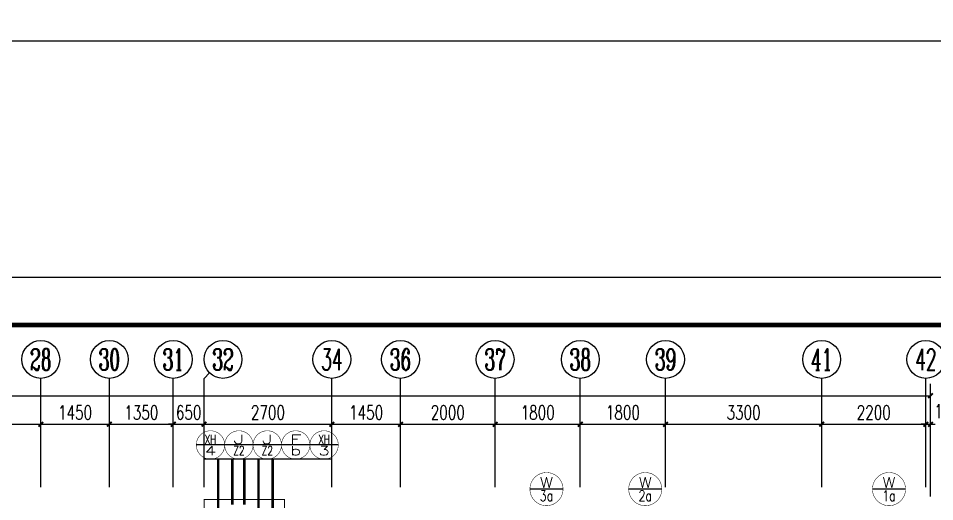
# Model space of a CAD drawing. Extents: x -287580 to -53108, y -522338 to -82629.
# Drawn here: x -215583 to -196221, y -327146 to -316940 of the extents above; entities that cross this region are included whole.
import ezdxf
from ezdxf.enums import TextEntityAlignment as Align

# ---------------------------------------------------------------- set-up
doc = ezdxf.new("R2010")
doc.units = 0
doc.header["$LTSCALE"] = 1000
doc.header["$MEASUREMENT"] = 0
doc.linetypes.add('DASH', pattern=[0.35, 0.25, -0.1])
for name, color, linetype in [('AXIS', 3, 'Continuous'), ('AXIS_TEXT', 7, 'Continuous'), ('PIPE-废水', 31, 'Continuous'), ('PIPE-消防', 1, 'Continuous'), ('PIPE-给水', 3, 'Continuous'), ('PUB_TITLE', 146, 'Continuous'), ('TWT_IDEN', 3, 'Continuous'), ('TWT_TEXT', 7, 'Continuous'), ('给排水标注', 4, 'Continuous')]:
    doc.layers.add(name, color=color, linetype=linetype)
doc.styles.add('_TCH_AXIS', font='COMPLEX', dxfattribs={"bigfont": 'GBCBIG'})
doc.styles.add('_TCH_DIM_T3', font='SIMPLEX', dxfattribs={"width": 0.705882, "bigfont": 'GBCBIG'})
doc.styles.add('_TWT_CIRCLE', font='COMPLEX', dxfattribs={"width": 1.1, "height": 3, "bigfont": 'HZTXT'})
doc.styles.add('COMPLEX', font='COMPLEX')
doc.dimstyles.new('_TCH_ARCH&&100', dxfattribs={"dimtxt": 297.5, "dimasz": 100, "dimexe": 250, "dimexo": 300, "dimgap": 100, "dimtad": 1, "dimdec": 0, "dimzin": 0, "dimdsep": 46, "dimtxsty": '_TCH_DIM_T3', "dimblk": 'ARCHTICK', "dimcen": 0.09, "dimclrt": 7, "dimazin": 2, "dimtfac": 1, "dimtdec": 0, "dimtix": 1, "dimtmove": 2, "dimatfit": 3, "dimfxl": 0, "dimtolj": 1, "dimtzin": 0, "dimarcsym": 0})

# ---------------------------------------------------------------- blocks, each defined once
blk = doc.blocks.new('_ArchTick')
at = {"color": 0, "linetype": 'ByBlock', "const_width": 0.4}
blk.add_lwpolyline([(-0.5, -0.5), (0.5, 0.5)], dxfattribs=at)
blk = doc.blocks.new('*D600')
at = {"layer": 'AXIS', "color": 0, "lineweight": -2}
for p, q in [((-217109, -326838), (-217109, -325262)), ((-215109, -326838), (-215109, -325262)), ((-217109, -325512), (-215109, -325512))]:
    blk.add_line(p, q, dxfattribs=at)
at = {"layer": 'Defpoints', "color": 0}
for p in [(-215109, -325512), (-217109, -327138), (-215109, -327138)]:
    blk.add_point(p, dxfattribs=at)
at = {"layer": 'AXIS', "color": 0, "lineweight": -2, "xscale": 100, "yscale": 100, "zscale": 100, "rotation": 180}
blk.add_blockref('_ArchTick', (-217109, -325512), dxfattribs=at)
at = {"layer": 'AXIS', "color": 0, "lineweight": -2, "xscale": 100, "yscale": 100, "zscale": 100}
blk.add_blockref('_ArchTick', (-215109, -325512), dxfattribs=at)
at = {"layer": 'AXIS', "color": 7, "insert": (-216109, -325263), "char_height": 297.5, "attachment_point": 5, "style": '_TCH_DIM_T3'}
blk.add_mtext('\\A1;2000', dxfattribs=at)
blk = doc.blocks.new('*D601')
at = {"layer": 'AXIS', "color": 0, "lineweight": -2}
for p, q in [((-215109, -326838), (-215109, -325262)), ((-213659, -326838), (-213659, -325262)), ((-215109, -325512), (-213659, -325512))]:
    blk.add_line(p, q, dxfattribs=at)
at = {"layer": 'Defpoints', "color": 0}
for p in [(-213659, -325512), (-215109, -327138), (-213659, -327138)]:
    blk.add_point(p, dxfattribs=at)
at = {"layer": 'AXIS', "color": 0, "lineweight": -2, "xscale": 100, "yscale": 100, "zscale": 100, "rotation": 180}
blk.add_blockref('_ArchTick', (-215109, -325512), dxfattribs=at)
at = {"layer": 'AXIS', "color": 0, "lineweight": -2, "xscale": 100, "yscale": 100, "zscale": 100}
blk.add_blockref('_ArchTick', (-213659, -325512), dxfattribs=at)
at = {"layer": 'AXIS', "color": 7, "insert": (-214384, -325263), "char_height": 297.5, "attachment_point": 5, "style": '_TCH_DIM_T3'}
blk.add_mtext('\\A1;1450', dxfattribs=at)
blk = doc.blocks.new('*D602')
at = {"layer": 'AXIS', "color": 0, "lineweight": -2}
for p, q in [((-213659, -326838), (-213659, -325262)), ((-212309, -326838), (-212309, -325262)), ((-213659, -325512), (-212309, -325512))]:
    blk.add_line(p, q, dxfattribs=at)
at = {"layer": 'Defpoints', "color": 0}
for p in [(-212309, -325512), (-213659, -327138), (-212309, -327138)]:
    blk.add_point(p, dxfattribs=at)
at = {"layer": 'AXIS', "color": 0, "lineweight": -2, "xscale": 100, "yscale": 100, "zscale": 100, "rotation": 180}
blk.add_blockref('_ArchTick', (-213659, -325512), dxfattribs=at)
at = {"layer": 'AXIS', "color": 0, "lineweight": -2, "xscale": 100, "yscale": 100, "zscale": 100}
blk.add_blockref('_ArchTick', (-212309, -325512), dxfattribs=at)
at = {"layer": 'AXIS', "color": 7, "insert": (-212984, -325263), "char_height": 297.5, "attachment_point": 5, "style": '_TCH_DIM_T3'}
blk.add_mtext('\\A1;1350', dxfattribs=at)
blk = doc.blocks.new('*D603')
at = {"layer": 'AXIS', "color": 0, "lineweight": -2}
for p, q in [((-212309, -326838), (-212309, -325262)), ((-211659, -326838), (-211659, -325262)), ((-212309, -325512), (-212409, -325512)), ((-212309, -325512), (-211659, -325512)), ((-211659, -325512), (-211559, -325512))]:
    blk.add_line(p, q, dxfattribs=at)
at = {"layer": 'Defpoints', "color": 0}
for p in [(-211659, -325512), (-212309, -327138), (-211659, -327138)]:
    blk.add_point(p, dxfattribs=at)
at = {"layer": 'AXIS', "color": 0, "lineweight": -2, "xscale": 100, "yscale": 100, "zscale": 100}
blk.add_blockref('_ArchTick', (-212309, -325512), dxfattribs=at)
at = {"layer": 'AXIS', "color": 0, "lineweight": -2, "xscale": 100, "yscale": 100, "zscale": 100, "rotation": 180}
blk.add_blockref('_ArchTick', (-211659, -325512), dxfattribs=at)
at = {"layer": 'AXIS', "color": 7, "insert": (-211984, -325263), "char_height": 297.5, "attachment_point": 5, "style": '_TCH_DIM_T3'}
blk.add_mtext('\\A1;650', dxfattribs=at)
blk = doc.blocks.new('*D604')
at = {"layer": 'AXIS', "color": 0, "lineweight": -2}
for p, q in [((-211659, -326838), (-211659, -325262)), ((-208959, -326838), (-208959, -325262)), ((-211659, -325512), (-208959, -325512))]:
    blk.add_line(p, q, dxfattribs=at)
at = {"layer": 'Defpoints', "color": 0}
for p in [(-208959, -325512), (-211659, -327138), (-208959, -327138)]:
    blk.add_point(p, dxfattribs=at)
at = {"layer": 'AXIS', "color": 0, "lineweight": -2, "xscale": 100, "yscale": 100, "zscale": 100, "rotation": 180}
blk.add_blockref('_ArchTick', (-211659, -325512), dxfattribs=at)
at = {"layer": 'AXIS', "color": 0, "lineweight": -2, "xscale": 100, "yscale": 100, "zscale": 100}
blk.add_blockref('_ArchTick', (-208959, -325512), dxfattribs=at)
at = {"layer": 'AXIS', "color": 7, "insert": (-210309, -325263), "char_height": 297.5, "attachment_point": 5, "style": '_TCH_DIM_T3'}
blk.add_mtext('\\A1;2700', dxfattribs=at)
blk = doc.blocks.new('*D605')
at = {"layer": 'AXIS', "color": 0, "lineweight": -2}
for p, q in [((-208959, -326838), (-208959, -325262)), ((-207509, -326838), (-207509, -325262)), ((-208959, -325512), (-207509, -325512))]:
    blk.add_line(p, q, dxfattribs=at)
at = {"layer": 'Defpoints', "color": 0}
for p in [(-207509, -325512), (-208959, -327138), (-207509, -327138)]:
    blk.add_point(p, dxfattribs=at)
at = {"layer": 'AXIS', "color": 0, "lineweight": -2, "xscale": 100, "yscale": 100, "zscale": 100, "rotation": 180}
blk.add_blockref('_ArchTick', (-208959, -325512), dxfattribs=at)
at = {"layer": 'AXIS', "color": 0, "lineweight": -2, "xscale": 100, "yscale": 100, "zscale": 100}
blk.add_blockref('_ArchTick', (-207509, -325512), dxfattribs=at)
at = {"layer": 'AXIS', "color": 7, "insert": (-208234, -325263), "char_height": 297.5, "attachment_point": 5, "style": '_TCH_DIM_T3'}
blk.add_mtext('\\A1;1450', dxfattribs=at)
blk = doc.blocks.new('*D606')
at = {"layer": 'AXIS', "color": 0, "lineweight": -2}
for p, q in [((-207509, -326838), (-207509, -325262)), ((-205509, -326838), (-205509, -325262)), ((-207509, -325512), (-205509, -325512))]:
    blk.add_line(p, q, dxfattribs=at)
at = {"layer": 'Defpoints', "color": 0}
for p in [(-205509, -325512), (-207509, -327138), (-205509, -327138)]:
    blk.add_point(p, dxfattribs=at)
at = {"layer": 'AXIS', "color": 0, "lineweight": -2, "xscale": 100, "yscale": 100, "zscale": 100, "rotation": 180}
blk.add_blockref('_ArchTick', (-207509, -325512), dxfattribs=at)
at = {"layer": 'AXIS', "color": 0, "lineweight": -2, "xscale": 100, "yscale": 100, "zscale": 100}
blk.add_blockref('_ArchTick', (-205509, -325512), dxfattribs=at)
at = {"layer": 'AXIS', "color": 7, "insert": (-206509, -325263), "char_height": 297.5, "attachment_point": 5, "style": '_TCH_DIM_T3'}
blk.add_mtext('\\A1;2000', dxfattribs=at)
blk = doc.blocks.new('*D607')
at = {"layer": 'AXIS', "color": 0, "lineweight": -2}
for p, q in [((-205509, -326838), (-205509, -325262)), ((-203709, -326838), (-203709, -325262)), ((-205509, -325512), (-203709, -325512))]:
    blk.add_line(p, q, dxfattribs=at)
at = {"layer": 'Defpoints', "color": 0}
for p in [(-203709, -325512), (-205509, -327138), (-203709, -327138)]:
    blk.add_point(p, dxfattribs=at)
at = {"layer": 'AXIS', "color": 0, "lineweight": -2, "xscale": 100, "yscale": 100, "zscale": 100, "rotation": 180}
blk.add_blockref('_ArchTick', (-205509, -325512), dxfattribs=at)
at = {"layer": 'AXIS', "color": 0, "lineweight": -2, "xscale": 100, "yscale": 100, "zscale": 100}
blk.add_blockref('_ArchTick', (-203709, -325512), dxfattribs=at)
at = {"layer": 'AXIS', "color": 7, "insert": (-204609, -325263), "char_height": 297.5, "attachment_point": 5, "style": '_TCH_DIM_T3'}
blk.add_mtext('\\A1;1800', dxfattribs=at)
blk = doc.blocks.new('*D608')
at = {"layer": 'AXIS', "color": 0, "lineweight": -2}
for p, q in [((-203709, -326838), (-203709, -325262)), ((-201909, -326838), (-201909, -325262)), ((-203709, -325512), (-201909, -325512))]:
    blk.add_line(p, q, dxfattribs=at)
at = {"layer": 'Defpoints', "color": 0}
for p in [(-201909, -325512), (-203709, -327138), (-201909, -327138)]:
    blk.add_point(p, dxfattribs=at)
at = {"layer": 'AXIS', "color": 0, "lineweight": -2, "xscale": 100, "yscale": 100, "zscale": 100, "rotation": 180}
blk.add_blockref('_ArchTick', (-203709, -325512), dxfattribs=at)
at = {"layer": 'AXIS', "color": 0, "lineweight": -2, "xscale": 100, "yscale": 100, "zscale": 100}
blk.add_blockref('_ArchTick', (-201909, -325512), dxfattribs=at)
at = {"layer": 'AXIS', "color": 7, "insert": (-202809, -325263), "char_height": 297.5, "attachment_point": 5, "style": '_TCH_DIM_T3'}
blk.add_mtext('\\A1;1800', dxfattribs=at)
blk = doc.blocks.new('*D609')
at = {"layer": 'AXIS', "color": 0, "lineweight": -2}
for p, q in [((-201909, -326838), (-201909, -325262)), ((-198609, -326838), (-198609, -325262)), ((-201909, -325512), (-198609, -325512))]:
    blk.add_line(p, q, dxfattribs=at)
at = {"layer": 'Defpoints', "color": 0}
for p in [(-198609, -325512), (-201909, -327138), (-198609, -327138)]:
    blk.add_point(p, dxfattribs=at)
at = {"layer": 'AXIS', "color": 0, "lineweight": -2, "xscale": 100, "yscale": 100, "zscale": 100, "rotation": 180}
blk.add_blockref('_ArchTick', (-201909, -325512), dxfattribs=at)
at = {"layer": 'AXIS', "color": 0, "lineweight": -2, "xscale": 100, "yscale": 100, "zscale": 100}
blk.add_blockref('_ArchTick', (-198609, -325512), dxfattribs=at)
at = {"layer": 'AXIS', "color": 7, "insert": (-200259, -325263), "char_height": 297.5, "attachment_point": 5, "style": '_TCH_DIM_T3'}
blk.add_mtext('\\A1;3300', dxfattribs=at)
blk = doc.blocks.new('*D610')
at = {"layer": 'AXIS', "color": 0, "lineweight": -2}
for p, q in [((-198609, -326838), (-198609, -325262)), ((-196409, -326838), (-196409, -325262)), ((-198609, -325512), (-196409, -325512))]:
    blk.add_line(p, q, dxfattribs=at)
at = {"layer": 'Defpoints', "color": 0}
for p in [(-196409, -325512), (-198609, -327138), (-196409, -327138)]:
    blk.add_point(p, dxfattribs=at)
at = {"layer": 'AXIS', "color": 0, "lineweight": -2, "xscale": 100, "yscale": 100, "zscale": 100, "rotation": 180}
blk.add_blockref('_ArchTick', (-198609, -325512), dxfattribs=at)
at = {"layer": 'AXIS', "color": 0, "lineweight": -2, "xscale": 100, "yscale": 100, "zscale": 100}
blk.add_blockref('_ArchTick', (-196409, -325512), dxfattribs=at)
at = {"layer": 'AXIS', "color": 7, "insert": (-197509, -325263), "char_height": 297.5, "attachment_point": 5, "style": '_TCH_DIM_T3'}
blk.add_mtext('\\A1;2200', dxfattribs=at)
blk = doc.blocks.new('*D611')
at = {"layer": 'AXIS', "color": 0, "lineweight": -2}
for p, q in [((-196409, -326838), (-196409, -325262)), ((-196309, -326838), (-196309, -325262)), ((-196409, -325512), (-196509, -325512)), ((-196409, -325512), (-196309, -325512)), ((-196309, -325512), (-196209, -325512))]:
    blk.add_line(p, q, dxfattribs=at)
at = {"layer": 'Defpoints', "color": 0}
for p in [(-196309, -325512), (-196409, -327138), (-196309, -327138)]:
    blk.add_point(p, dxfattribs=at)
at = {"layer": 'AXIS', "color": 0, "lineweight": -2, "xscale": 100, "yscale": 100, "zscale": 100}
blk.add_blockref('_ArchTick', (-196409, -325512), dxfattribs=at)
at = {"layer": 'AXIS', "color": 0, "lineweight": -2, "xscale": 100, "yscale": 100, "zscale": 100, "rotation": 180}
blk.add_blockref('_ArchTick', (-196309, -325512), dxfattribs=at)
at = {"layer": 'AXIS', "color": 7, "insert": (-195959, -325237), "char_height": 297.5, "attachment_point": 5, "style": '_TCH_DIM_T3'}
blk.add_mtext('\\A1;100', dxfattribs=at)
blk = doc.blocks.new('*D612')
at = {"layer": 'AXIS', "color": 0, "lineweight": -2}
for p, q in [((-256409, -327035), (-256409, -324659)), ((-196309, -327035), (-196309, -324659)), ((-256409, -324909), (-196309, -324909))]:
    blk.add_line(p, q, dxfattribs=at)
at = {"layer": 'Defpoints', "color": 0}
for p in [(-196309, -324909), (-256409, -327335), (-196309, -327335)]:
    blk.add_point(p, dxfattribs=at)
at = {"layer": 'AXIS', "color": 0, "lineweight": -2, "xscale": 100, "yscale": 100, "zscale": 100, "rotation": 180}
blk.add_blockref('_ArchTick', (-256409, -324909), dxfattribs=at)
at = {"layer": 'AXIS', "color": 0, "lineweight": -2, "xscale": 100, "yscale": 100, "zscale": 100}
blk.add_blockref('_ArchTick', (-196309, -324909), dxfattribs=at)
at = {"layer": 'AXIS', "color": 7, "insert": (-226359, -324661), "char_height": 297.5, "attachment_point": 5, "style": '_TCH_DIM_T3'}
blk.add_mtext('\\A1;60100', dxfattribs=at)
blk = doc.blocks.new('_AXISO')
blk.add_circle((0, 0), 0.5)
at = {"layer": 'AXIS_TEXT', "style": 'COMPLEX', "width": 1.041667}
blk.add_attdef('A', text='', height=0.56, dxfattribs=at).set_placement((-0.25, -0.28), (0.25, -0.28), align=Align.FIT)

msp = doc.modelspace()

# ---------------------------------------------------------------- linework, layer by layer
at = {"layer": 'AXIS'}
for p, q in [((-211541.6, -324425.2), (-211658.8, -324542.4)), ((-215108.8, -326742.7), (-215108.8, -324542.4)), ((-213658.8, -326742.7), (-213658.8, -324542.4)), ((-212308.8, -326742.7), (-212308.8, -324542.4)), ((-211658.8, -326742.7), (-211658.8, -324542.4)), ((-208958.8, -326742.7), (-208958.8, -324542.4)), ((-207508.8, -326742.7), (-207508.8, -324542.4)), ((-205508.8, -326742.7), (-205508.8, -324542.4)), ((-203708.8, -326742.7), (-203708.8, -324542.4)), ((-201908.8, -326742.7), (-201908.8, -324542.4)), ((-198608.8, -326742.7), (-198608.8, -324542.4)), ((-196408.8, -326742.7), (-196408.8, -324542.4))]:
    msp.add_line(p, q, dxfattribs=at)
at = {"layer": 'PIPE-废水', "linetype": 'DASH', "const_width": 45}
msp.add_lwpolyline([(-210508.8, -329281.8), (-210508.8, -326249)], dxfattribs=at)
at = {"layer": 'PIPE-消防', "const_width": 50}
for points in [[(-211358.8, -327944), (-211358.8, -326249)], [(-210208.8, -327944), (-210208.8, -326249)]]:
    msp.add_lwpolyline(points, dxfattribs=at)
at = {"layer": 'PIPE-给水', "color": 2, "const_width": 55}
msp.add_lwpolyline([(-211058.7, -327209), (-211058.7, -326249)], dxfattribs=at)
at = {"layer": 'PIPE-给水', "const_width": 55}
msp.add_lwpolyline([(-210808.5, -327209), (-210808.5, -326249)], dxfattribs=at)
at = {"layer": 'PUB_TITLE'}
for points in [[(-265242.7, -317415.5), (-181142.7, -317415.5), (-181142.7, -258015.5), (-265242.7, -258015.5)], [(-265242.7, -381815.5), (-181142.7, -381815.5), (-181142.7, -322415.5), (-265242.7, -322415.5)]]:
    msp.add_lwpolyline(points, close=True, dxfattribs=at)
at = {"layer": 'PUB_TITLE', "const_width": 100}
msp.add_lwpolyline([(-262742.7, -380815.5), (-182142.7, -380815.5), (-182142.7, -323415.5), (-262742.7, -323415.5)], close=True, dxfattribs=at)
at = {"layer": 'TWT_IDEN'}
for p, q in [((-211222.3, -325949), (-211822.3, -325949)), ((-210622.3, -325949), (-211222.3, -325949)), ((-210022.3, -325949), (-210622.3, -325949)), ((-209422.3, -325949), (-210022.3, -325949)), ((-208822.3, -325949), (-209422.3, -325949)), ((-204073.5, -326881), (-204773.5, -326881)), ((-201986.3, -326881), (-202686.3, -326881)), ((-196836.3, -326881), (-197536.3, -326881))]:
    msp.add_line(p, q, dxfattribs=at)
at = {"layer": 'TWT_IDEN', "const_width": 10}
for points in [[(-211222.3, -325949, 1), (-211822.3, -325949, 1)], [(-210622.3, -325949, 1), (-211222.3, -325949, 1)], [(-210022.3, -325949, 1), (-210622.3, -325949, 1)], [(-209422.3, -325949, 1), (-210022.3, -325949, 1)], [(-208822.3, -325949, 1), (-209422.3, -325949, 1)], [(-204073.5, -326881, 1), (-204773.5, -326881, 1)], [(-201986.3, -326881, 1), (-202686.3, -326881, 1)], [(-196836.3, -326881, 1), (-197536.3, -326881, 1)]]:
    msp.add_lwpolyline(points, format="xyb", close=True, dxfattribs=at)
at = {"layer": '给排水标注'}
msp.add_line((-208958.8, -326249), (-211658.8, -326249), dxfattribs=at)
at = {"layer": '给排水标注', "color": 6, "linetype": 'DASH', "ltscale": 0.5, "const_width": 20}
msp.add_lwpolyline([(-209958.8, -328415.6), (-211658.8, -328415.6), (-211658.5, -327099), (-209958.5, -327099)], close=True, dxfattribs=at)

# ---------------------------------------------------------------- block references
at = {"layer": 'AXIS'}
ref = msp.add_blockref('_AXISO', (-215108.8, -324142.4), dxfattribs=dict(at, xscale=800, yscale=800, zscale=800))
ref.add_attrib('A', '28', dxfattribs={"layer": 'AXIS_TEXT', "height": 452.55, "style": '_TCH_AXIS', "width": 0.617647}).set_placement((-215335.1, -324368.7), (-214882.5, -324368.7), align=Align.FIT)
ref = msp.add_blockref('_AXISO', (-213658.8, -324142.4), dxfattribs=dict(at, xscale=800, yscale=800, zscale=800))
ref.add_attrib('A', '30', dxfattribs={"layer": 'AXIS_TEXT', "height": 452.55, "style": '_TCH_AXIS', "width": 0.636364}).set_placement((-213885.1, -324368.7), (-213432.5, -324368.7), align=Align.FIT)
ref = msp.add_blockref('_AXISO', (-212308.8, -324142.4), dxfattribs=dict(at, xscale=800, yscale=800, zscale=800))
ref.add_attrib('A', '31', dxfattribs={"layer": 'AXIS_TEXT', "height": 452.55, "style": '_TCH_AXIS', "width": 0.75}).set_placement((-212535.1, -324368.7), (-212082.5, -324368.7), align=Align.FIT)
ref = msp.add_blockref('_AXISO', (-211258.8, -324142.4), dxfattribs=dict(at, xscale=800, yscale=800, zscale=800))
ref.add_attrib('A', '32', dxfattribs={"layer": 'AXIS_TEXT', "height": 452.55, "style": '_TCH_AXIS', "width": 0.636364}).set_placement((-211485.1, -324368.7), (-211032.5, -324368.7), align=Align.FIT)
ref = msp.add_blockref('_AXISO', (-208958.8, -324142.4), dxfattribs=dict(at, xscale=800, yscale=800, zscale=800))
ref.add_attrib('A', '34', dxfattribs={"layer": 'AXIS_TEXT', "height": 452.55, "style": '_TCH_AXIS', "width": 0.6}).set_placement((-209185.1, -324368.7), (-208732.5, -324368.7), align=Align.FIT)
ref = msp.add_blockref('_AXISO', (-207508.8, -324142.4), dxfattribs=dict(at, xscale=800, yscale=800, zscale=800))
ref.add_attrib('A', '36', dxfattribs={"layer": 'AXIS_TEXT', "height": 452.55, "style": '_TCH_AXIS', "width": 0.636364}).set_placement((-207735.1, -324368.7), (-207282.5, -324368.7), align=Align.FIT)
ref = msp.add_blockref('_AXISO', (-205508.8, -324142.4), dxfattribs=dict(at, xscale=800, yscale=800, zscale=800))
ref.add_attrib('A', '37', dxfattribs={"layer": 'AXIS_TEXT', "height": 452.55, "style": '_TCH_AXIS', "width": 0.636364}).set_placement((-205735.1, -324368.7), (-205282.5, -324368.7), align=Align.FIT)
ref = msp.add_blockref('_AXISO', (-203708.8, -324142.4), dxfattribs=dict(at, xscale=800, yscale=800, zscale=800))
ref.add_attrib('A', '38', dxfattribs={"layer": 'AXIS_TEXT', "height": 452.55, "style": '_TCH_AXIS', "width": 0.636364}).set_placement((-203935.1, -324368.7), (-203482.5, -324368.7), align=Align.FIT)
ref = msp.add_blockref('_AXISO', (-201908.8, -324142.4), dxfattribs=dict(at, xscale=800, yscale=800, zscale=800))
ref.add_attrib('A', '39', dxfattribs={"layer": 'AXIS_TEXT', "height": 452.55, "style": '_TCH_AXIS', "width": 0.636364}).set_placement((-202135.1, -324368.7), (-201682.5, -324368.7), align=Align.FIT)
ref = msp.add_blockref('_AXISO', (-198608.8, -324142.4), dxfattribs=dict(at, xscale=800, yscale=800, zscale=800))
ref.add_attrib('A', '41', dxfattribs={"layer": 'AXIS_TEXT', "height": 452.55, "style": '_TCH_AXIS', "width": 0.7}).set_placement((-198835.1, -324368.7), (-198382.5, -324368.7), align=Align.FIT)
ref = msp.add_blockref('_AXISO', (-196408.8, -324142.4), dxfattribs=dict(at, xscale=800, yscale=800, zscale=800))
ref.add_attrib('A', '42', dxfattribs={"layer": 'AXIS_TEXT', "height": 452.55, "style": '_TCH_AXIS', "width": 0.6}).set_placement((-196635.1, -324368.7), (-196182.5, -324368.7), align=Align.FIT)

# ---------------------------------------------------------------- texts
at = {"layer": 'TWT_TEXT', "style": '_TWT_CIRCLE'}
for s, height, width, p, p2 in [('XH', 193.2, 0.596591, (-211643, -325924.9), (-211401.6, -325924.9)), ('J', 193.2, 2.169421, (-211043, -325924.9), (-210801.6, -325924.9)), ('J', 193.2, 2.169421, (-210443, -325924.9), (-210201.6, -325924.9)), ('F', 193.2, 1.491477, (-209843, -325924.9), (-209601.6, -325924.9)), ('XH', 193.2, 0.596591, (-209243, -325924.9), (-209001.6, -325924.9)), ('4', 193.2, 1.491477, (-211643, -326166.3), (-211401.6, -326166.3)), ('Z2', 193.2, 0.701872, (-211043, -326166.3), (-210801.6, -326166.3)), ('Z2', 193.2, 0.701872, (-210443, -326166.3), (-210201.6, -326166.3)), ('b', 193.2, 1.491477, (-209843, -326166.3), (-209601.6, -326166.3)), ('3', 193.2, 1.704545, (-209243, -326166.3), (-209001.6, -326166.3)), ('W', 225.4, 1.084711, (-204564.4, -326852.8), (-204282.6, -326852.8)), ('W', 225.4, 1.084711, (-202477.2, -326852.8), (-202195.4, -326852.8)), ('W', 225.4, 1.084711, (-197327.2, -326852.8), (-197045.4, -326852.8)), ('3a', 225.4, 0.701872, (-204564.4, -327134.6), (-204282.6, -327134.6)), ('2a', 225.4, 0.681818, (-202477.2, -327134.6), (-202195.4, -327134.6)), ('1a', 225.4, 0.795455, (-197327.2, -327134.6), (-197045.4, -327134.6))]:
    msp.add_text(s, height=height, dxfattribs=dict(at, width=width)).set_placement(p, p2, align=Align.FIT)

# ---------------------------------------------------------------- dimensions: what is measured, and where the dimension line sits
at = {"layer": 'AXIS'}
for p1, p2, distance, picture, middle in [((-256408.8, -327335), (-196308.8, -327335), 2425.6, '*D612', (-226358.8, -324660.6)), ((-217108.8, -327137.5), (-215108.8, -327137.5), 1625.6, '*D600', (-216108.8, -325263.1)), ((-215108.8, -327137.5), (-213658.8, -327137.5), 1625.6, '*D601', (-214383.8, -325263.1)), ((-213658.8, -327137.5), (-212308.8, -327137.5), 1625.6, '*D602', (-212983.8, -325263.1)), ((-212308.8, -327137.5), (-211658.8, -327137.5), 1625.6, '*D603', (-211983.8, -325263.1)), ((-211658.8, -327137.5), (-208958.8, -327137.5), 1625.6, '*D604', (-210308.8, -325263.1)), ((-208958.8, -327137.5), (-207508.8, -327137.5), 1625.6, '*D605', (-208233.8, -325263.1)), ((-207508.8, -327137.5), (-205508.8, -327137.5), 1625.6, '*D606', (-206508.8, -325263.1)), ((-205508.8, -327137.5), (-203708.8, -327137.5), 1625.6, '*D607', (-204608.8, -325263.1)), ((-203708.8, -327137.5), (-201908.8, -327137.5), 1625.6, '*D608', (-202808.8, -325263.1)), ((-201908.8, -327137.5), (-198608.8, -327137.5), 1625.6, '*D609', (-200258.8, -325263.1)), ((-198608.8, -327137.5), (-196408.8, -327137.5), 1625.6, '*D610', (-197508.8, -325263.1))]:
    dim = msp.add_aligned_dim(p1=p1, p2=p2, distance=distance, dimstyle='_TCH_ARCH&&100', dxfattribs=at)
    dim.commit()
    dim.dimension.update_dxf_attribs({"geometry": picture, "text_midpoint": middle})
dim = msp.add_linear_dim(base=(-196308.8, -325511.9), p1=(-196408.8, -327137.5), p2=(-196308.8, -327137.5), angle=0, dimstyle='_TCH_ARCH&&100', dxfattribs=at)
dim.commit()
dim.dimension.update_dxf_attribs({"geometry": '*D611', "text_midpoint": (-195958.8, -325236.9), "dimtype": 129})

doc.saveas('drawing.dxf')
